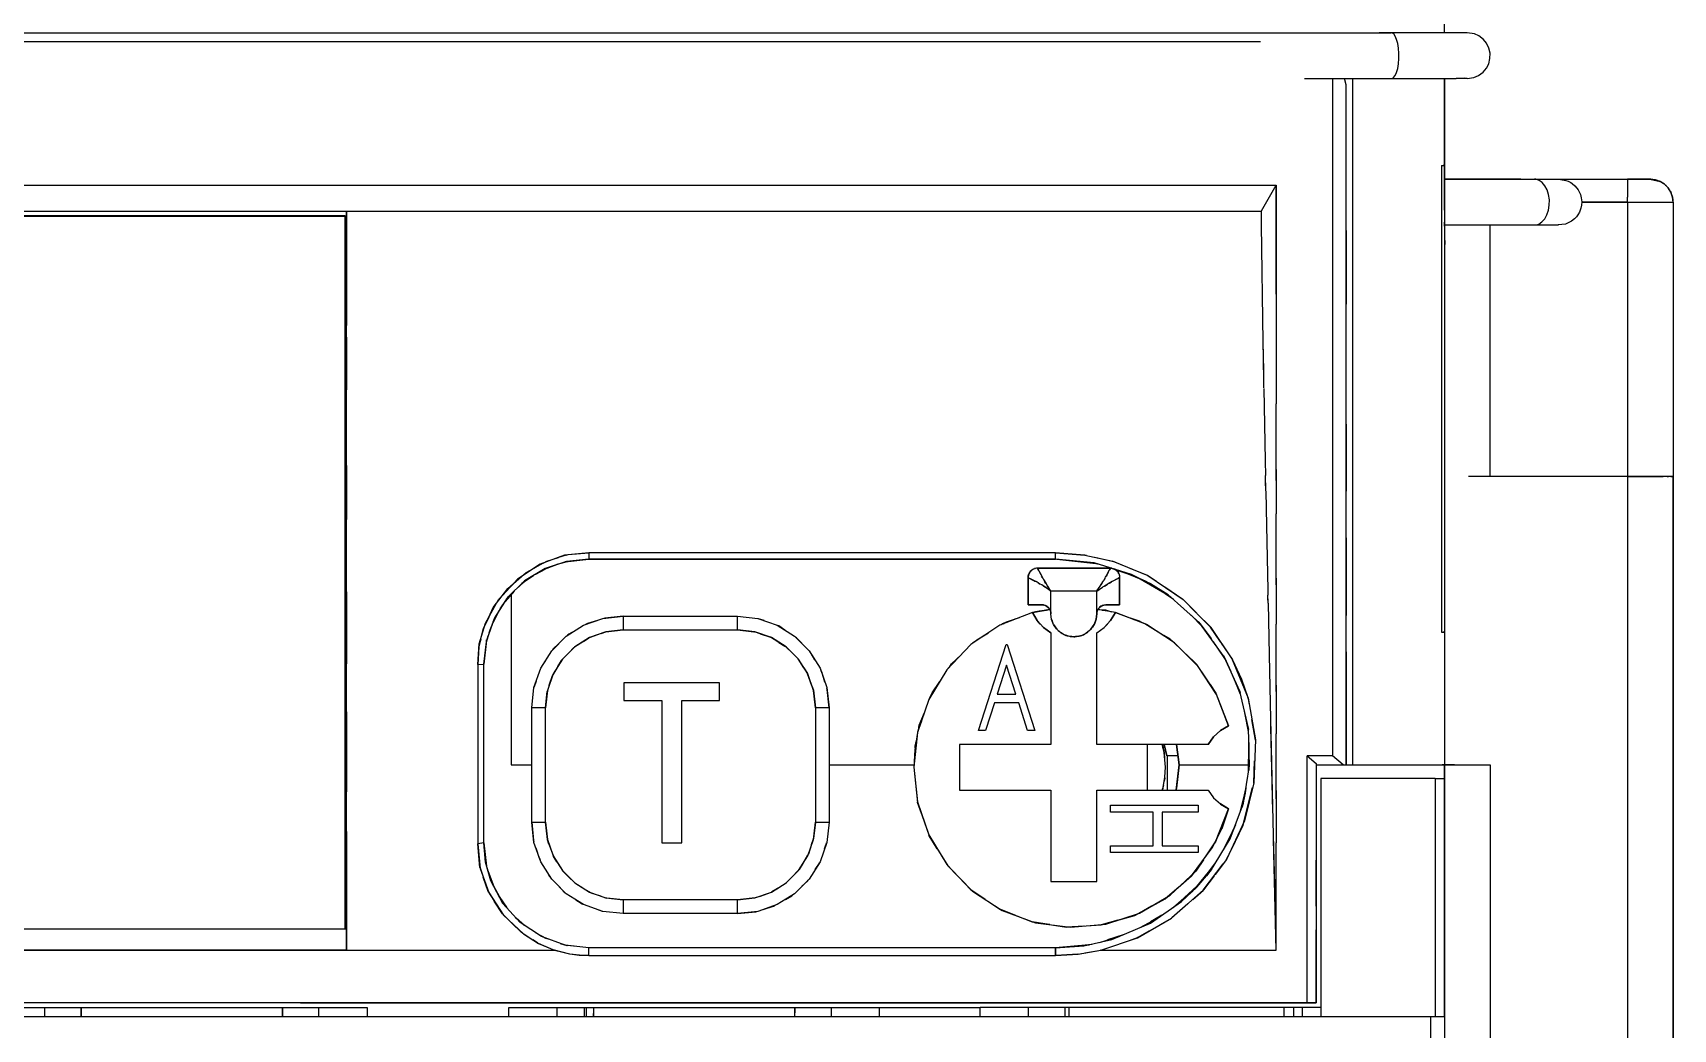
# Model space of a CAD drawing. Header units: millimetres. Extents: x 0 to 56.5, y 0 to 81.
# Drawn here: x 20.64 to 56.5, y 31.93 to 53.7 of the extents above; entities that cross this region are included whole.
import ezdxf

# ---------------------------------------------------------------- set-up
doc = ezdxf.new("R2010")
doc.units = ezdxf.units.MM

# ---------------------------------------------------------------- blocks, each defined once
blk = doc.blocks.new('CHINT_0cca9e6cfbf25816a24cd09b1f555f82_FACE_0')
at = {"color": 7, "linetype": 'CONTINUOUS', "true_color": 0x40d9ff}
for p, q in [((51.496, 53.7), (51.496, 58.1)), ((8.946, 53.508), (47.476, 53.508)), ((51.996, 52.7), (51.932, 52.707)), ((49.346, 52.562), (49.31, 52.7)), ((51.433, 50.8), (51.433, 50.8)), ((51.433, 50.8), (51.433, 40.6)), ((51.433, 50.8), (51.433, 50.8)), ((51.496, 50.8), (51.496, 40.6)), ((47.496, 49.807), (47.821, 50.367)), ((47.821, 47.989), (47.821, 50.367)), ((51.496, 50.5), (54.796, 50.5)), ((53.47, 50.5), (53.467, 50.5)), ((53.99, 50.5), (55.496, 50.5)), ((54.796, 50.5), (54.796, 50.5)), ((56.107, 50.487), (56.104, 50.488)), ((56.108, 50.487), (56.107, 50.487)), ((56.107, 50.487), (56.213, 50.45)), ((56.191, 50.457), (56.204, 50.452)), ((56.213, 50.45), (56.198, 50.456)), ((55.496, 50), (54.496, 50)), ((54.746, 50), (54.746, 50)), ((54.796, 50), (54.796, 50)), ((56.496, 50), (56.496, 44)), ((27.846, 49.8), (27.846, 49.8)), ((27.896, 49.8), (27.896, 49.8)), ((47.496, 49.807), (47.496, 49.807)), ((51.496, 49.605), (51.496, 49.559)), ((51.496, 49.476), (51.496, 49.559)), ((51.496, 49.559), (51.496, 49.559)), ((51.496, 49.5), (51.496, 49.195)), ((51.496, 49.5), (51.496, 49.196)), ((52.496, 44), (52.496, 49.5)), ((53.979, 49.506), (53.981, 49.506)), ((51.496, 49.004), (51.496, 37.7)), ((51.496, 47.688), (51.496, 47.688)), ((52.496, 47.688), (52.496, 47.688)), ((47.548, 46.166), (47.538, 46.789)), ((51.496, 46.9), (51.496, 46.9)), ((52.496, 46.9), (52.496, 46.9)), ((47.591, 43.762), (47.587, 43.979)), ((51.496, 44), (51.496, 44)), ((56.496, 44), (56.496, 44)), ((56.496, 44), (56.496, 39.668)), ((56.496, 44), (56.496, 23.8)), ((56.496, 23.8), (56.496, 44)), ((32.796, 42.334), (32.794, 42.334)), ((42.996, 42.334), (42.996, 42.334)), ((31.797, 42.112), (31.615, 42.011)), ((31.633, 41.867), (31.837, 41.978)), ((32.121, 42.085), (31.784, 41.958)), ((32.119, 42.085), (31.784, 41.958)), ((31.847, 41.983), (31.898, 42.011)), ((32.298, 42.284), (32.134, 42.234)), ((32.187, 42.107), (32.298, 42.14)), ((32.299, 42.14), (32.334, 42.15)), ((42.596, 42), (42.605, 41.988)), ((42.596, 42), (42.596, 42)), ((42.596, 42), (44.196, 42)), ((44.196, 42), (42.596, 42)), ((43.021, 42.197), (43.875, 42.104)), ((43.673, 42.278), (43.633, 42.287)), ((43.901, 42.096), (43.747, 42.125)), ((43.979, 42.072), (43.754, 42.124)), ((44.167, 42.014), (44.741, 41.821)), ((44.196, 42), (44.196, 42)), ((44.196, 42), (44.221, 41.997)), ((44.215, 41.999), (44.196, 42)), ((44.451, 42.068), (44.243, 42.152)), ((44.829, 41.777), (44.293, 41.975)), ((31.151, 41.668), (30.914, 41.412)), ((31.203, 41.538), (31.369, 41.689)), ((31.582, 41.836), (31.331, 41.662)), ((31.584, 41.837), (31.333, 41.665)), ((31.383, 41.701), (31.431, 41.745)), ((42.396, 41.8), (42.396, 41.8)), ((42.621, 41.677), (42.655, 41.657)), ((44.073, 41.775), (44.053, 41.741)), ((44.396, 41.8), (44.384, 41.791)), ((44.396, 41.8), (44.396, 41.8)), ((44.989, 41.699), (44.463, 41.922)), ((44.843, 41.77), (45.473, 41.401)), ((45.515, 41.363), (44.943, 41.721)), ((45.199, 41.712), (45.007, 41.84)), ((45.571, 41.314), (45.046, 41.671)), ((30.859, 41.112), (30.984, 41.296)), ((31.159, 41.495), (30.96, 41.269)), ((31.161, 41.497), (30.963, 41.275)), ((30.991, 41.308), (31.041, 41.38)), ((43.896, 41.5), (43.897, 41.502)), ((46.08, 41.019), (45.783, 41.319)), ((47.64, 41.269), (47.637, 41.393)), ((30.606, 40.926), (30.516, 40.735)), ((30.829, 41.066), (30.691, 40.8)), ((30.833, 41.072), (30.694, 40.807)), ((30.706, 40.831), (30.745, 40.934)), ((33.546, 40.95), (36.046, 40.95)), ((42.489, 41.03), (42.87, 41.098)), ((42.768, 41.187), (42.742, 41.194)), ((42.776, 41.183), (42.745, 41.193)), ((42.799, 41.171), (42.783, 41.179)), ((42.812, 41.162), (42.789, 41.176)), ((42.829, 41.15), (42.813, 41.161)), ((42.849, 41.129), (42.824, 41.154)), ((42.847, 41.131), (42.839, 41.14)), ((42.874, 41.091), (42.863, 41.107)), ((42.875, 41.09), (42.867, 41.102)), ((42.891, 41.046), (42.885, 41.062)), ((42.891, 41.047), (42.886, 41.061)), ((42.896, 41.2), (42.896, 41.2)), ((43.839, 40.768), (43.882, 40.88)), ((43.882, 40.88), (43.878, 40.871)), ((43.882, 40.88), (43.896, 41)), ((43.882, 40.882), (43.882, 40.88)), ((43.896, 41.2), (43.896, 41.2)), ((43.901, 41.044), (43.896, 41)), ((43.898, 41.023), (43.897, 41.022)), ((43.903, 41.049), (43.901, 41.041)), ((43.915, 41.084), (43.903, 41.05)), ((43.92, 41.092), (43.912, 41.077)), ((43.937, 41.12), (43.921, 41.095)), ((43.947, 41.132), (43.929, 41.108)), ((43.97, 41.154), (43.943, 41.128)), ((43.954, 41.14), (43.948, 41.134)), ((44.003, 41.176), (43.967, 41.153)), ((44.004, 41.177), (43.98, 41.162)), ((44.05, 41.195), (44.014, 41.182)), ((44.295, 41.015), (44.295, 41.015)), ((44.297, 41.019), (44.297, 41.019)), ((46.208, 40.717), (45.958, 40.97)), ((46.165, 40.777), (45.966, 40.963)), ((30.592, 40.522), (30.551, 40.375)), ((30.618, 40.595), (30.703, 40.823)), ((33.067, 40.572), (32.802, 40.478)), ((36.537, 40.568), (36.414, 40.609)), ((42.662, 40.779), (42.593, 40.855)), ((42.896, 40.584), (42.731, 40.704)), ((42.954, 40.768), (42.952, 40.771)), ((42.954, 40.768), (43.022, 40.668)), ((43.007, 40.69), (42.954, 40.768)), ((43.022, 40.668), (43.021, 40.67)), ((43.022, 40.668), (43.112, 40.589)), ((43.04, 40.653), (43.022, 40.668)), ((43.112, 40.589), (43.108, 40.592)), ((43.112, 40.589), (43.219, 40.532)), ((43.131, 40.579), (43.112, 40.589)), ((43.219, 40.532), (43.206, 40.539)), ((43.219, 40.532), (43.336, 40.504)), ((43.243, 40.527), (43.219, 40.532)), ((43.456, 40.504), (43.574, 40.532)), ((43.574, 40.532), (43.573, 40.532)), ((43.574, 40.532), (43.68, 40.589)), ((43.578, 40.535), (43.574, 40.532)), ((43.68, 40.589), (43.672, 40.584)), ((43.68, 40.589), (43.77, 40.668)), ((43.699, 40.605), (43.68, 40.589)), ((43.77, 40.668), (43.756, 40.656)), ((43.77, 40.668), (43.839, 40.768)), ((43.784, 40.689), (43.77, 40.668)), ((43.839, 40.768), (43.823, 40.745)), ((43.844, 40.782), (43.839, 40.768)), ((44.131, 40.779), (44.062, 40.704)), ((46.127, 40.821), (46.142, 40.8)), ((46.147, 40.793), (46.395, 40.461)), ((46.6, 40.39), (46.384, 40.71)), ((51.433, 40.6), (51.433, 40.6)), ((51.433, 40.6), (51.433, 40.6)), ((51.433, 40.6), (51.468, 40.6)), ((30.432, 40.448), (30.399, 40.319)), ((30.59, 40.516), (30.551, 40.373)), ((30.555, 40.39), (30.56, 40.432)), ((32.676, 40.399), (32.478, 40.271)), ((36.95, 40.377), (36.764, 40.489)), ((37.253, 40.132), (37.092, 40.288)), ((43.336, 40.504), (43.314, 40.509)), ((43.336, 40.504), (43.456, 40.504)), ((43.354, 40.504), (43.336, 40.504)), ((43.456, 40.504), (43.43, 40.504)), ((43.466, 40.506), (43.456, 40.504)), ((46.697, 40.032), (46.448, 40.388)), ((46.711, 40.001), (46.532, 40.271)), ((32.119, 39.853), (32.008, 39.668)), ((32.364, 40.157), (32.208, 39.996)), ((37.495, 39.82), (37.367, 40.018)), ((46.671, 40.081), (46.684, 40.052)), ((46.686, 40.047), (46.826, 39.745)), ((31.928, 39.441), (31.888, 39.318)), ((37.668, 39.429), (37.574, 39.694)), ((47.032, 39.27), (46.865, 39.659)), ((47.039, 39.239), (46.884, 39.617)), ((55.496, 39.668), (55.496, 39.668)), ((56.496, 39.668), (56.496, 39.668)), ((56.496, 39.668), (56.496, 22.919)), ((56.496, 39.668), (56.496, 39.659)), ((47.016, 39.324), (47.031, 39.274)), ((47.031, 39.272), (47.033, 39.265)), ((47.206, 39.153), (47.201, 39.167)), ((31.546, 36.45), (31.546, 38.95)), ((38.046, 38.95), (38.046, 36.45)), ((47.211, 38.462), (47.124, 38.875)), ((47.213, 38.429), (47.132, 38.84)), ((30.365, 38.583), (30.365, 38.583)), ((46.601, 38.453), (46.601, 38.453)), ((47.195, 38.568), (47.211, 38.475)), ((47.364, 38.243), (47.287, 38.691)), ((47.333, 38.422), (47.334, 38.422)), ((55.496, 38.5), (55.496, 38.5)), ((55.496, 38.5), (55.496, 38.5)), ((44.996, 38.15), (44.996, 37.15)), ((45.327, 38.15), (45.345, 38.084)), ((45.332, 38.122), (45.347, 38.067)), ((45.333, 38.118), (45.347, 38.067)), ((45.342, 38.112), (45.336, 38.129)), ((45.344, 38.076), (45.342, 38.093)), ((45.37, 38.15), (45.431, 37.9)), ((45.696, 37.7), (45.642, 38.15)), ((46.45, 38.315), (46.45, 38.315)), ((47.217, 37.553), (47.223, 38.102)), ((47.221, 38.188), (47.223, 37.586)), ((49.046, 38.2), (49.046, 38.2)), ((38.046, 37.7), (39.899, 37.7)), ((39.896, 37.65), (39.982, 36.881)), ((45.446, 37.15), (45.446, 37.9)), ((47.221, 37.579), (47.235, 37.751)), ((47.327, 37.305), (47.346, 37.787)), ((47.719, 37.7), (47.719, 37.7)), ((48.496, 37.898), (48.496, 37.898)), ((48.696, 37.728), (48.696, 37.728)), ((48.696, 37.7), (51.496, 37.7)), ((51.496, 32.2), (51.496, 37.7)), ((51.496, 37.7), (51.521, 37.7)), ((51.547, 37.7), (51.598, 37.7)), ((51.625, 37.7), (51.72, 37.7)), ((51.79, 37.7), (51.884, 37.7)), ((51.964, 37.7), (52.081, 37.7)), ((52.216, 37.7), (52.281, 37.7)), ((51.296, 37.4), (51.296, 32.2)), ((30.365, 37.277), (30.365, 37.277)), ((45.341, 37.185), (45.328, 37.15)), ((45.333, 37.163), (45.336, 37.175)), ((45.338, 37.183), (45.342, 37.194)), ((45.625, 37.15), (45.64, 37.192)), ((46.45, 36.984), (46.45, 36.984)), ((47.022, 36.642), (47.149, 37.136)), ((47.043, 36.698), (47.16, 37.204)), ((47.137, 37.085), (47.074, 36.779)), ((47.105, 36.431), (47.303, 37.207)), ((47.158, 37.189), (47.138, 37.092)), ((39.982, 36.881), (39.981, 36.888)), ((39.982, 36.881), (40.234, 36.15)), ((40.066, 36.638), (39.982, 36.881)), ((46.495, 36.022), (46.776, 36.742)), ((46.601, 36.846), (46.601, 36.846)), ((46.66, 35.834), (46.893, 36.293)), ((46.695, 35.89), (46.917, 36.356)), ((46.857, 36.22), (46.768, 36.009)), ((46.93, 36.394), (46.864, 36.235)), ((55.496, 36.235), (55.496, 36.235)), ((30.496, 36), (30.558, 35.487)), ((31.924, 35.971), (32.019, 35.706)), ((37.664, 35.959), (37.705, 36.082)), ((40.234, 36.15), (40.23, 36.162)), ((40.234, 36.15), (40.641, 35.492)), ((40.388, 35.9), (40.234, 36.15)), ((46.061, 35.381), (46.495, 36.022)), ((46.495, 36.022), (46.466, 35.98)), ((46.523, 36.094), (46.495, 36.022)), ((48.496, 36.081), (48.496, 36.081)), ((30.598, 35.359), (30.556, 35.504)), ((32.098, 35.58), (32.226, 35.382)), ((37.474, 35.547), (37.585, 35.732)), ((40.641, 35.492), (40.631, 35.508)), ((46.057, 35.005), (46.463, 35.513)), ((46.229, 35.629), (46.061, 35.381)), ((46.141, 35.097), (46.492, 35.559)), ((46.727, 35.628), (46.77, 35.716)), ((30.417, 35.448), (30.476, 35.277)), ((30.585, 35.393), (30.717, 35.041)), ((30.586, 35.39), (30.721, 35.034)), ((32.339, 35.268), (32.5, 35.112)), ((37.228, 35.243), (37.384, 35.404)), ((40.641, 35.492), (41.182, 34.939)), ((40.858, 35.27), (40.641, 35.492)), ((45.498, 34.851), (46.061, 35.381)), ((46.061, 35.381), (46.011, 35.334)), ((46.412, 35.43), (46.295, 35.279)), ((30.603, 34.921), (30.721, 34.735)), ((30.835, 34.823), (30.994, 34.589)), ((30.838, 34.817), (31.003, 34.579)), ((32.643, 35.023), (32.828, 34.911)), ((33.055, 34.832), (33.179, 34.791)), ((36.525, 34.828), (36.79, 34.922)), ((36.916, 35.001), (37.115, 35.129)), ((41.182, 34.939), (41.164, 34.957)), ((41.182, 34.939), (41.832, 34.519)), ((41.448, 34.768), (41.182, 34.939)), ((44.831, 34.458), (45.498, 34.851)), ((45.498, 34.851), (45.443, 34.819)), ((45.718, 35.058), (45.498, 34.851)), ((45.568, 34.588), (46.102, 35.052)), ((45.581, 34.597), (45.996, 34.947)), ((46.172, 35.134), (45.73, 34.722)), ((45.995, 34.76), (46.229, 34.966)), ((30.92, 34.432), (31.099, 34.257)), ((36.046, 34.45), (33.546, 34.45)), ((41.832, 34.519), (41.805, 34.536)), ((41.832, 34.519), (42.558, 34.252)), ((42.13, 34.409), (41.832, 34.519)), ((44.095, 34.22), (44.831, 34.458)), ((44.831, 34.458), (44.777, 34.44)), ((45.096, 34.614), (44.831, 34.458)), ((45.7, 34.694), (45.636, 34.635)), ((27.496, 34.114), (10.496, 34.114)), ((31.195, 34.369), (31.372, 34.208)), ((31.203, 34.361), (31.386, 34.199)), ((42.558, 34.252), (42.522, 34.265)), ((42.558, 34.252), (43.325, 34.151)), ((42.872, 34.21), (42.558, 34.252)), ((43.325, 34.151), (43.281, 34.157)), ((43.325, 34.151), (44.095, 34.22)), ((43.638, 34.179), (43.325, 34.151)), ((44.095, 34.22), (44.045, 34.216)), ((44.391, 34.316), (44.095, 34.22)), ((44.844, 34.145), (45.241, 34.36)), ((44.846, 34.146), (45.251, 34.367)), ((45.021, 34.238), (44.912, 34.174)), ((45.321, 34.416), (45.071, 34.268)), ((45.272, 34.205), (45.532, 34.354)), ((48.496, 34.28), (48.496, 34.28)), ((31.349, 34.02), (31.551, 33.889)), ((31.639, 34.03), (31.846, 33.917)), ((31.649, 34.023), (31.87, 33.908)), ((31.685, 33.804), (32.022, 33.658)), ((31.912, 33.892), (31.76, 33.949)), ((32.166, 33.799), (32.317, 33.755)), ((32.18, 33.794), (32.325, 33.754)), ((42.996, 33.7), (43.729, 33.771)), ((43.954, 33.822), (44.39, 33.952)), ((43.958, 33.823), (44.399, 33.955)), ((43.984, 33.65), (44.292, 33.756)), ((44.472, 33.987), (44.135, 33.876)), ((44.609, 33.866), (44.784, 33.926)), ((27.496, 33.65), (27.496, 33.65)), ((27.496, 33.65), (27.496, 33.65)), ((27.896, 33.65), (27.896, 33.65)), ((32.041, 33.65), (32.041, 33.65)), ((32.041, 33.65), (32.041, 33.65)), ((32.796, 33.538), (32.796, 33.7)), ((42.996, 33.7), (42.996, 33.7)), ((43.488, 33.566), (43.555, 33.578)), ((43.983, 33.65), (43.979, 33.65)), ((48.496, 32.5), (8.946, 32.5)), ((22.496, 32.5), (15.496, 32.5)), ((20.896, 32.4), (20.896, 32.2)), ((22.496, 32.5), (22.496, 32.5)), ((26.896, 32.2), (26.896, 32.4)), ((32.096, 32.4), (32.096, 32.2)), ((32.696, 32.4), (32.696, 32.2)), ((32.746, 32.2), (32.746, 32.4)), ((38.096, 32.2), (38.096, 32.4)), ((41.346, 32.2), (41.346, 32.4)), ((48.796, 32.4), (41.346, 32.4)), ((42.396, 32.4), (42.396, 32.2)), ((43.296, 32.2), (43.296, 32.4)), ((47.996, 32.2), (47.996, 32.4)), ((48.196, 32.4), (48.196, 32.2)), ((48.396, 32.2), (48.396, 32.4)), ((7.796, 32.2), (51.196, 32.2)), ((51.196, 23.534), (51.196, 32.2)), ((51.196, 32.2), (51.496, 32.2)), ((51.496, 32.2), (51.496, 23.574))]:
    blk.add_line(p, q, dxfattribs=at)
for points in [[(8.665, 53.7), (50.067, 53.7), (50.066, 53.7)], [(47.675, 53.7), (47.697, 53.7), (48.138, 53.7), (48.65, 53.7), (49.206, 53.7), (49.778, 53.7), (50.335, 53.7)], [(51.076, 53.7), (50.814, 53.7), (50.471, 53.7), (50.066, 53.7)], [(51.996, 52.7), (52.139, 52.721), (52.244, 52.766), (52.341, 52.838), (52.415, 52.927), (52.464, 53.024), (52.492, 53.136), (52.493, 53.258), (52.469, 53.363), (52.415, 53.474), (52.347, 53.556), (52.247, 53.633), (52.152, 53.675), (51.996, 53.7), (51.938, 53.7), (51.753, 53.7), (51.45, 53.7), (51.045, 53.7), (50.706, 53.7), (50.335, 53.7)], [(50.335, 52.7), (50.359, 52.705), (50.383, 52.721), (50.418, 52.766), (50.449, 52.834), (50.474, 52.922), (50.492, 53.024), (50.501, 53.136), (50.502, 53.251), (50.493, 53.363), (50.477, 53.467), (50.452, 53.556), (50.422, 53.627), (50.387, 53.675), (50.349, 53.698), (50.335, 53.7)], [(51.296, 53.7), (51.296, 53.7), (51.255, 53.7), (51.135, 53.7), (50.94, 53.7), (50.68, 53.7), (50.366, 53.7), (50.366, 53.7)], [(51.753, 52.7), (51.939, 52.708), (51.996, 52.7)], [(48.438, 52.7), (48.65, 52.7), (49.206, 52.7), (49.778, 52.7), (50.335, 52.7)], [(48.696, 37.7), (49.28, 37.7), (49.346, 37.7), (49.496, 37.7), (49.496, 52.7)], [(49.046, 52.7), (49.046, 50.958), (49.046, 48.371), (49.046, 45.759), (49.046, 43.135), (49.046, 40.51), (49.046, 37.898), (49.046, 37.898)], [(49.346, 50.174), (49.346, 50.227), (49.346, 52.562), (49.346, 52.562)], [(49.346, 37.7), (49.346, 40.181), (49.346, 42.675), (49.346, 45.171), (49.346, 47.658), (49.346, 50.125), (49.346, 52.562)], [(50.335, 52.7), (50.706, 52.7), (51.045, 52.7), (51.45, 52.7), (51.753, 52.7)], [(51.468, 50.8), (51.496, 50.8), (51.496, 52.7)], [(51.496, 52.7), (51.496, 50.8), (51.489, 50.8)], [(51.496, 52.287), (51.496, 52.7), (51.496, 37.7)], [(51.496, 51.098), (51.496, 51.617), (51.496, 52.321), (51.496, 52.545), (51.496, 52.7)], [(51.496, 52.477), (51.496, 52.034), (51.496, 51.975)], [(51.996, 52.7), (51.923, 52.7), (51.753, 52.7)], [(51.496, 51.569), (51.496, 50.967), (51.496, 50.5)], [(51.496, 51.402), (51.496, 51.153), (51.496, 50.892)], [(51.496, 50.5), (51.496, 50.967), (51.496, 50.967)], [(51.433, 50.8), (51.468, 50.8), (51.489, 50.8)], [(51.489, 50.8), (51.496, 50.8), (51.468, 50.8)], [(51.482, 50.8), (51.48, 50.8), (51.475, 50.8)], [(51.496, 49.825), (51.496, 50.088), (51.496, 50.208), (51.496, 50.785), (51.496, 50.905)], [(10.496, 49.8), (10.496, 49.807), (10.171, 50.367), (47.821, 50.367)], [(47.821, 50.367), (47.821, 50.367), (47.821, 47.989), (47.821, 46.028)], [(53.168, 50.5), (52.83, 50.5), (52.474, 50.5), (52.119, 50.5), (51.785, 50.5), (51.496, 50.5)], [(51.496, 50.492), (51.496, 50.389), (51.496, 50.324)], [(52.835, 50.5), (53.168, 50.5), (53.467, 50.5)], [(53.467, 50.5), (53.624, 50.5), (53.756, 50.5), (53.913, 50.5), (53.99, 50.5), (54.152, 50.475), (54.203, 50.455), (54.256, 50.427), (54.288, 50.406), (54.347, 50.356), (54.39, 50.308), (54.419, 50.267), (54.451, 50.208), (54.469, 50.163), (54.487, 50.097), (54.494, 50.051), (54.496, 50.005), (54.492, 49.936), (54.478, 49.866), (54.464, 49.824), (54.445, 49.779), (54.412, 49.722), (54.381, 49.681), (54.337, 49.634), (54.276, 49.586), (54.244, 49.566), (54.168, 49.531), (54.139, 49.521), (53.981, 49.506)], [(53.467, 49.5), (53.514, 49.505), (53.559, 49.521), (53.628, 49.566), (53.688, 49.634), (53.736, 49.722), (53.77, 49.824), (53.788, 49.936), (53.789, 50.051), (53.773, 50.163), (53.741, 50.267), (53.694, 50.356), (53.635, 50.427), (53.568, 50.475), (53.495, 50.498), (53.467, 50.5)], [(54.746, 50.5), (54.746, 50.5), (54.796, 50.5)], [(54.796, 50.5), (55.996, 50.5), (55.984, 50.5), (56.213, 50.45)], [(55.496, 50.5), (55.496, 50.487), (55.496, 50.45), (55.496, 50.391), (55.496, 50.312), (55.496, 50.217), (55.496, 50.111)], [(55.984, 50.5), (55.947, 50.5), (55.887, 50.5), (55.808, 50.5), (55.713, 50.5), (55.607, 50.5), (55.496, 50.5)], [(55.496, 50.5), (55.547, 50.5), (55.597, 50.5), (55.603, 50.5)], [(55.623, 50.5), (55.68, 50.5), (55.699, 50.5)], [(55.731, 50.5), (55.758, 50.5), (55.788, 50.5)], [(55.817, 50.5), (55.83, 50.5), (55.877, 50.5), (55.881, 50.5)], [(55.925, 50.5), (55.942, 50.5), (55.944, 50.5)], [(55.969, 50.5), (55.983, 50.5), (55.983, 50.5)], [(56.107, 50.487), (55.996, 50.5), (55.984, 50.5)], [(55.996, 50.5), (56.047, 50.498), (56.096, 50.49), (56.105, 50.488)], [(56.207, 50.452), (56.111, 50.487), (55.996, 50.5)], [(56.01, 50.498), (55.996, 50.5), (56.107, 50.487)], [(56.007, 50.499), (56.094, 50.49), (56.101, 50.488)], [(56.108, 50.487), (56.107, 50.487), (56.104, 50.488)], [(56.199, 50.456), (56.213, 50.451), (56.107, 50.487)], [(56.129, 50.481), (56.178, 50.466), (56.204, 50.453)], [(56.14, 50.476), (56.188, 50.462), (56.202, 50.454)], [(56.496, 50), (56.484, 50.111), (56.447, 50.217), (56.387, 50.312), (56.308, 50.391), (56.213, 50.45)], [(56.242, 50.432), (56.22, 50.447), (56.217, 50.448)], [(56.257, 50.423), (56.224, 50.445), (56.219, 50.447)], [(56.233, 50.438), (56.258, 50.426), (56.287, 50.404)], [(56.275, 50.413), (56.29, 50.405), (56.298, 50.397)], [(56.378, 50.321), (56.368, 50.334), (56.32, 50.381), (56.314, 50.385)], [(56.346, 50.353), (56.321, 50.38), (56.314, 50.384)], [(56.326, 50.375), (56.33, 50.372), (56.349, 50.353)], [(56.372, 50.33), (56.377, 50.323), (56.381, 50.318)], [(56.372, 50.329), (56.376, 50.325), (56.381, 50.318)], [(56.409, 50.279), (56.401, 50.294), (56.393, 50.302)], [(56.435, 50.235), (56.422, 50.262), (56.4, 50.291)], [(56.432, 50.241), (56.441, 50.228), (56.443, 50.222)], [(56.434, 50.237), (56.443, 50.223), (56.444, 50.221)], [(56.474, 50.139), (56.458, 50.192), (56.451, 50.203)], [(56.479, 50.124), (56.462, 50.182), (56.452, 50.202)], [(51.496, 49.93), (51.496, 49.779), (51.496, 49.746)], [(54.496, 50), (55.496, 50), (55.496, 50.111), (55.496, 50.111)], [(55.496, 50), (55.719, 50), (55.93, 50), (56.12, 50), (56.278, 50), (56.397, 50), (56.471, 50), (56.496, 50)], [(55.496, 50), (55.496, 44), (55.496, 44), (55.496, 23.8)], [(56.477, 50.132), (56.483, 50.115), (56.483, 50.112)], [(56.496, 50), (56.494, 50.051), (56.486, 50.1), (56.484, 50.108)], [(56.496, 50.004), (56.486, 50.098), (56.484, 50.105)], [(56.496, 50), (56.496, 44), (56.496, 44)], [(10.496, 49.8), (27.496, 49.8), (47.496, 49.8)], [(27.471, 49.687), (27.471, 49.703), (10.521, 49.703), (10.521, 49.687)], [(27.471, 49.687), (27.471, 49.687), (10.521, 49.687), (10.521, 49.687)], [(27.471, 49.687), (27.471, 47.934), (27.471, 47.314)], [(27.471, 36.176), (27.471, 36.061), (27.471, 34.114), (27.471, 36.28), (27.471, 38.947), (27.471, 41.634), (27.471, 44.329), (27.471, 47.018), (27.471, 49.687)], [(27.496, 33.65), (27.496, 36.321), (27.496, 39.016), (27.496, 41.724), (27.496, 44.433), (27.496, 47.129), (27.496, 49.8), (27.496, 49.8)], [(27.496, 49.8), (27.496, 48.347), (27.496, 47.301)], [(47.537, 46.818), (47.535, 46.936), (47.496, 49.504), (47.496, 49.605), (47.496, 49.706), (47.496, 49.807)], [(47.497, 49.456), (47.496, 49.503), (47.496, 49.504), (47.496, 49.503), (47.496, 49.505)], [(51.496, 49.5), (51.785, 49.5), (52.119, 49.5), (52.474, 49.5), (52.83, 49.5), (53.168, 49.5), (53.467, 49.5)], [(53.467, 49.5), (53.624, 49.5), (53.756, 49.5), (53.913, 49.5), (53.989, 49.507), (53.981, 49.506)], [(49.346, 49.377), (49.346, 47.865), (49.346, 47.767)], [(51.496, 49.406), (51.496, 49.353), (51.496, 49.348)], [(51.496, 49.289), (51.496, 49.274), (51.496, 49.26)], [(51.496, 49.196), (51.502, 49.132), (51.497, 49.005), (51.496, 49.004)], [(51.496, 49.004), (51.496, 37.7), (51.496, 37.7)], [(27.496, 47.048), (27.496, 46.887), (27.496, 45.9)], [(27.471, 46.735), (27.471, 46.171), (27.471, 45.276)], [(47.552, 45.944), (47.539, 46.713), (47.537, 46.816)], [(47.821, 46.635), (47.821, 45.592), (47.821, 45.592)], [(47.552, 45.93), (47.58, 44.346), (47.586, 44.027)], [(47.821, 43.916), (47.821, 45.592), (47.821, 45.592)], [(49.346, 45.149), (49.346, 45.129), (49.346, 43.681)], [(27.496, 44.247), (27.496, 44.072), (27.496, 43.064)], [(47.821, 44.156), (47.821, 43.185), (47.821, 43.185)], [(27.471, 43.874), (27.471, 43.431), (27.471, 42.403)], [(47.592, 43.69), (47.588, 43.899), (47.586, 44.024)], [(56.496, 44), (55.496, 44), (52.02, 44)], [(55.496, 44), (55.719, 44), (55.719, 44), (55.93, 44), (56.12, 44)], [(55.496, 44), (55.701, 44), (55.712, 44)], [(55.776, 44), (55.898, 44), (55.912, 44)], [(56.028, 44), (56.099, 44), (56.109, 44)], [(56.12, 44), (56.12, 44), (56.278, 44), (56.278, 44)], [(56.202, 44), (56.267, 44), (56.272, 44)], [(56.471, 44), (56.397, 44), (56.278, 44)], [(56.365, 44), (56.393, 44), (56.394, 44)], [(56.446, 44), (56.471, 44), (56.471, 44)], [(56.496, 44), (56.471, 44), (56.496, 44)], [(47.592, 43.686), (47.606, 42.934), (47.634, 41.521), (47.637, 41.411)], [(47.821, 41.635), (47.821, 43.185), (47.821, 43.185)], [(32.796, 42.334), (32.796, 42.2), (32.308, 42.148), (31.84, 41.992), (31.391, 41.721), (31.016, 41.356), (30.732, 40.915), (30.556, 40.422), (30.496, 39.9)], [(32.796, 42.334), (32.796, 42.334), (32.262, 42.281), (31.731, 42.089), (31.235, 41.759), (31.158, 41.675)], [(32.299, 42.284), (32.343, 42.297), (32.794, 42.334)], [(43.63, 42.288), (43.629, 42.288), (42.996, 42.334), (32.796, 42.334)], [(32.796, 42.334), (32.796, 42.2), (42.996, 42.2)], [(42.996, 33.7), (43.615, 33.745), (44.229, 33.883), (45.071, 34.242), (45.752, 34.715), (46.085, 35.032), (46.383, 35.382), (46.816, 36.086), (47.105, 36.863), (47.238, 37.678), (47.21, 38.504), (47.023, 39.309), (46.682, 40.065), (46.143, 40.806), (45.458, 41.414), (45.069, 41.66), (44.656, 41.862), (43.838, 42.116), (42.996, 42.2), (42.996, 42.334), (43.634, 42.287), (44.246, 42.153), (45.01, 41.84), (45.787, 41.316), (46.389, 40.705), (46.862, 39.997), (47.059, 39.578), (47.199, 39.173)], [(49.346, 42.661), (49.346, 42.648), (49.346, 40.965)], [(31.322, 41.817), (31.426, 41.906), (31.614, 42.011)], [(31.799, 42.113), (31.874, 42.155), (32.131, 42.233)], [(42.996, 42.2), (32.796, 42.2), (32.277, 42.137)], [(32.277, 42.138), (32.796, 42.2), (32.795, 42.2)], [(42.596, 42), (42.596, 42), (42.576, 41.999), (42.554, 41.996), (42.514, 41.982), (42.476, 41.96), (42.444, 41.93), (42.419, 41.893), (42.402, 41.849), (42.396, 41.8), (42.405, 41.792), (42.408, 41.79)], [(42.446, 41.931), (42.447, 41.933), (42.467, 41.952), (42.471, 41.955)], [(42.474, 41.958), (42.472, 41.956), (42.458, 41.943)], [(42.512, 41.981), (42.509, 41.98), (42.494, 41.971)], [(42.496, 41.972), (42.507, 41.979), (42.51, 41.98)], [(42.536, 41.99), (42.55, 41.995), (42.553, 41.995)], [(42.553, 41.995), (42.552, 41.995), (42.539, 41.99)], [(42.596, 42), (42.599, 41.997), (42.604, 41.989), (42.605, 41.988)], [(42.611, 41.978), (42.605, 41.987), (42.605, 41.988)], [(42.61, 41.978), (42.622, 41.957), (42.626, 41.95)], [(42.636, 41.932), (42.626, 41.95), (42.613, 41.973)], [(43.856, 42.238), (44.234, 42.156), (44.239, 42.154)], [(44.103, 41.828), (44.134, 41.887), (44.165, 41.949), (44.168, 41.955)], [(44.168, 41.953), (44.149, 41.916), (44.138, 41.894)], [(44.187, 41.988), (44.173, 41.964), (44.168, 41.955)], [(44.182, 41.979), (44.186, 41.987), (44.187, 41.988)], [(44.223, 41.997), (44.196, 42), (44.188, 41.991), (44.187, 41.988)], [(44.292, 41.975), (44.326, 41.952), (44.356, 41.92), (44.379, 41.882), (44.392, 41.842), (44.395, 41.821), (44.396, 41.8), (44.396, 41.8)], [(44.294, 41.974), (44.301, 41.97), (44.318, 41.958)], [(44.323, 41.954), (44.321, 41.956), (44.306, 41.966)], [(44.327, 41.951), (44.33, 41.949), (44.348, 41.93), (44.352, 41.925)], [(44.618, 42), (44.999, 41.846), (45.004, 41.843)], [(30.607, 40.927), (30.707, 41.14), (31.027, 41.559), (31.322, 41.816)], [(42.402, 41.847), (42.401, 41.844), (42.396, 41.8)], [(42.396, 41.8), (42.397, 41.82), (42.4, 41.84), (42.402, 41.846)], [(42.396, 41.8), (42.396, 41.2), (42.696, 41.2)], [(42.696, 41.2), (42.596, 41.2), (42.512, 41.2), (42.449, 41.2), (42.41, 41.2), (42.396, 41.2), (42.396, 41.8)], [(42.405, 41.855), (42.41, 41.873), (42.416, 41.886)], [(42.418, 41.89), (42.416, 41.887), (42.408, 41.863)], [(42.417, 41.785), (42.409, 41.79), (42.408, 41.79)], [(42.408, 41.79), (42.432, 41.777), (42.442, 41.772)], [(42.423, 41.898), (42.426, 41.904), (42.439, 41.922)], [(42.442, 41.927), (42.44, 41.925), (42.43, 41.909)], [(42.568, 41.706), (42.51, 41.738), (42.448, 41.769), (42.442, 41.772)], [(42.443, 41.772), (42.48, 41.753), (42.502, 41.741)], [(42.514, 41.735), (42.546, 41.718), (42.569, 41.706)], [(42.619, 41.678), (42.593, 41.693), (42.569, 41.706)], [(42.619, 41.678), (42.639, 41.667), (42.662, 41.653)], [(42.674, 41.861), (42.659, 41.889), (42.636, 41.932)], [(42.636, 41.932), (42.649, 41.906), (42.687, 41.837), (42.736, 41.751), (42.785, 41.67)], [(42.894, 41.501), (42.793, 41.572), (42.696, 41.634), (42.662, 41.653)], [(42.721, 41.777), (42.705, 41.805), (42.692, 41.829)], [(42.729, 41.613), (42.762, 41.593), (42.779, 41.581)], [(42.787, 41.666), (42.765, 41.703), (42.747, 41.733)], [(42.787, 41.666), (42.804, 41.639), (42.814, 41.624)], [(42.896, 41.5), (42.826, 41.605), (42.814, 41.624)], [(43.897, 41.501), (43.896, 41.5), (42.896, 41.5), (42.814, 41.623)], [(43.898, 41.502), (43.968, 41.604), (44.03, 41.701), (44.049, 41.734)], [(44.009, 41.667), (43.989, 41.635), (43.977, 41.618)], [(44.063, 41.609), (44.035, 41.592), (44.02, 41.582)], [(44.074, 41.778), (44.063, 41.757), (44.049, 41.734)], [(44.063, 41.609), (44.099, 41.632), (44.129, 41.649)], [(44.329, 41.761), (44.303, 41.747), (44.233, 41.709), (44.147, 41.66), (44.066, 41.611)], [(44.074, 41.778), (44.089, 41.803), (44.102, 41.827)], [(44.096, 41.2), (44.396, 41.2), (44.396, 41.8)], [(44.396, 41.8), (44.396, 41.2), (44.383, 41.2), (44.343, 41.2), (44.28, 41.2), (44.196, 41.2), (44.096, 41.2)], [(44.131, 41.882), (44.115, 41.85), (44.102, 41.827)], [(44.173, 41.675), (44.202, 41.692), (44.225, 41.704)], [(44.257, 41.722), (44.285, 41.737), (44.328, 41.761)], [(44.329, 41.761), (44.346, 41.77), (44.369, 41.783)], [(44.354, 41.922), (44.353, 41.925), (44.339, 41.938)], [(44.374, 41.786), (44.354, 41.774), (44.347, 41.77)], [(44.377, 41.884), (44.376, 41.887), (44.367, 41.902)], [(44.368, 41.9), (44.375, 41.89), (44.376, 41.886)], [(44.374, 41.786), (44.384, 41.791), (44.384, 41.791)], [(44.396, 41.8), (44.393, 41.797), (44.385, 41.792), (44.384, 41.791)], [(44.386, 41.86), (44.391, 41.846), (44.391, 41.843)], [(44.391, 41.843), (44.391, 41.844), (44.387, 41.858)], [(47.821, 41.783), (47.821, 40.778), (47.821, 40.778)], [(27.471, 41.319), (27.471, 40.963), (27.471, 39.751)], [(27.496, 41.48), (27.496, 41.248), (27.496, 39.908)], [(30.365, 39.892), (30.401, 40.345), (30.535, 40.799), (30.779, 41.234)], [(30.784, 41.243), (30.823, 41.314), (30.913, 41.411)], [(31.096, 41.424), (31.096, 37.7), (31.546, 37.7)], [(42.696, 41.2), (42.715, 41.199), (42.734, 41.197), (42.766, 41.187), (42.798, 41.172), (42.827, 41.151), (42.846, 41.132), (42.874, 41.092), (42.891, 41.048), (42.896, 41), (42.896, 41.5), (42.895, 41.501)], [(43.896, 41.5), (42.896, 41.5), (42.895, 41.501)], [(43.896, 41), (43.893, 40.943), (43.884, 40.888), (43.853, 40.798), (43.805, 40.712), (43.739, 40.636), (43.661, 40.576), (43.572, 40.532), (43.477, 40.507), (43.378, 40.5), (43.28, 40.514), (43.187, 40.546), (43.101, 40.596), (43.02, 40.671), (42.951, 40.772), (42.91, 40.883), (42.896, 41), (42.896, 41.5)], [(44.096, 41.2), (44.052, 41.195), (44.028, 41.188), (43.997, 41.173), (43.967, 41.153), (43.948, 41.134), (43.931, 41.112), (43.913, 41.081), (43.901, 41.043), (43.897, 41.022), (43.896, 41), (43.896, 41.5), (44.02, 41.582)], [(43.896, 41.5), (44.001, 41.571), (44.02, 41.582)], [(43.896, 41), (43.896, 41), (43.896, 41.5)], [(45.382, 41.589), (45.777, 41.324), (45.782, 41.32)], [(47.64, 41.238), (47.638, 41.354), (47.637, 41.41)], [(47.641, 41.236), (47.664, 40.108), (47.696, 38.697), (47.756, 36.162), (47.813, 33.983)], [(31.846, 38.95), (31.546, 38.95), (31.596, 39.395), (31.744, 39.818), (31.983, 40.197), (32.299, 40.514), (32.678, 40.752), (33.101, 40.9), (33.546, 40.95), (33.546, 40.65), (33.168, 40.607), (32.809, 40.482), (32.486, 40.279), (32.217, 40.01), (32.015, 39.688), (31.889, 39.328), (31.846, 38.95)], [(33.546, 40.95), (33.148, 40.91), (33.124, 40.902)], [(36.046, 40.65), (36.046, 40.95), (36.491, 40.9), (36.914, 40.752), (37.293, 40.514), (37.61, 40.197), (37.848, 39.818), (37.996, 39.395), (38.046, 38.95), (37.746, 38.95), (37.704, 39.328), (37.578, 39.688), (37.375, 40.01), (37.106, 40.279), (36.784, 40.482), (36.425, 40.607), (36.046, 40.65)], [(36.626, 40.853), (36.506, 40.896), (36.499, 40.897)], [(42.87, 41.098), (42.489, 41.03), (41.779, 40.754), (41.146, 40.33), (40.619, 39.78), (40.224, 39.129), (39.979, 38.407), (39.896, 37.65)], [(42.489, 41.03), (41.779, 40.754), (41.146, 40.33), (40.619, 39.78), (40.224, 39.129), (39.979, 38.407), (39.917, 38.032), (39.896, 37.65), (39.979, 36.894), (40.223, 36.173), (40.617, 35.522), (41.143, 34.972), (41.775, 34.548), (42.484, 34.271), (43.236, 34.154), (43.995, 34.202), (44.727, 34.413), (45.395, 34.777), (45.969, 35.277), (46.421, 35.889), (46.627, 36.303), (46.776, 36.742)], [(42.131, 40.891), (41.832, 40.781), (41.807, 40.765)], [(41.854, 40.783), (41.923, 40.825), (42.208, 40.921)], [(42.396, 41.2), (42.401, 41.2), (42.409, 41.2)], [(42.411, 41.2), (42.415, 41.2), (42.435, 41.2)], [(42.455, 41.2), (42.457, 41.2), (42.493, 41.2)], [(42.731, 40.704), (42.896, 40.584), (42.731, 40.704), (42.593, 40.855), (42.489, 41.03)], [(42.489, 41.03), (42.593, 40.855), (42.731, 40.704), (42.896, 40.584)], [(42.518, 41.2), (42.563, 41.2), (42.594, 41.2)], [(42.683, 41.065), (42.558, 41.048), (42.529, 41.037)], [(42.579, 41.046), (42.644, 41.068), (42.797, 41.085)], [(42.736, 41.196), (42.717, 41.199), (42.696, 41.2), (42.613, 41.2), (42.598, 41.2)], [(42.845, 41.133), (42.811, 41.164), (42.77, 41.186), (42.734, 41.196), (42.696, 41.2), (42.739, 41.195)], [(42.846, 41.133), (42.846, 41.132), (42.846, 41.132)], [(42.846, 41.132), (42.873, 41.093), (42.874, 41.092)], [(42.874, 41.092), (42.89, 41.048), (42.896, 41), (42.896, 41)], [(42.91, 40.885), (42.909, 40.888), (42.899, 40.943), (42.896, 41), (42.896, 41)], [(42.954, 40.768), (42.911, 40.88), (42.896, 41)], [(43.877, 40.868), (43.883, 40.883), (43.883, 40.885)], [(43.928, 41.109), (43.928, 41.108), (43.911, 41.077), (43.901, 41.042), (43.897, 41.021), (43.896, 41), (43.896, 41)], [(43.896, 40.584), (44.062, 40.704), (44.2, 40.855), (44.304, 41.03), (44.2, 40.855)], [(44.304, 41.03), (44.946, 40.788), (45.53, 40.425), (46.078, 39.898), (46.501, 39.266), (46.777, 38.558), (46.601, 38.453), (46.45, 38.315), (46.33, 38.15), (43.896, 38.15), (43.896, 40.584), (44.062, 40.704), (44.2, 40.855), (44.304, 41.03)], [(44.2, 40.855), (44.304, 41.03), (43.923, 41.098)], [(46.777, 38.558), (46.514, 39.24), (46.116, 39.853), (45.599, 40.37), (44.986, 40.768), (44.304, 41.03), (43.923, 41.098)], [(43.93, 41.111), (43.95, 41.137), (43.969, 41.154), (44.008, 41.18), (44.051, 41.195), (44.096, 41.2), (44.052, 41.195), (44.017, 41.183)], [(44.18, 41.052), (44.095, 41.079), (43.952, 41.092)], [(44.005, 41.083), (44.157, 41.066), (44.219, 41.045)], [(44.05, 41.195), (44.096, 41.2), (44.159, 41.2), (44.191, 41.2)], [(44.199, 41.2), (44.215, 41.2), (44.251, 41.2)], [(44.286, 41.2), (44.29, 41.2), (44.324, 41.2)], [(44.346, 41.2), (44.372, 41.2), (44.382, 41.2)], [(44.383, 41.2), (44.388, 41.2), (44.396, 41.2)], [(44.883, 40.812), (44.832, 40.842), (44.633, 40.906)], [(44.684, 40.887), (44.878, 40.821), (44.909, 40.802)], [(46.094, 41.004), (46.381, 40.715), (46.384, 40.71)], [(30.433, 40.455), (30.49, 40.679), (30.516, 40.734)], [(32.501, 40.64), (32.357, 40.558), (32.331, 40.534)], [(32.986, 40.859), (32.762, 40.79), (32.723, 40.768)], [(33.068, 40.572), (33.162, 40.606), (33.165, 40.606)], [(33.165, 40.606), (33.546, 40.65), (33.546, 40.65)], [(33.546, 40.65), (36.046, 40.65), (36.046, 40.65)], [(36.047, 40.65), (36.403, 40.612), (36.414, 40.609)], [(36.537, 40.568), (36.747, 40.499), (36.764, 40.489)], [(37.081, 40.647), (36.945, 40.737), (36.929, 40.743)], [(42.896, 40.584), (42.896, 38.15), (40.896, 38.15), (40.896, 37.15), (42.896, 37.15), (42.896, 35.15), (43.896, 35.15), (43.896, 37.15), (46.33, 37.15), (46.45, 36.984), (46.601, 36.846), (46.776, 36.742)], [(41.45, 40.534), (41.182, 40.361), (41.166, 40.344)], [(41.213, 40.376), (41.272, 40.432), (41.53, 40.588)], [(42.915, 40.868), (42.939, 40.798), (42.947, 40.784)], [(42.965, 40.752), (42.988, 40.712), (43.008, 40.689)], [(43.036, 40.656), (43.053, 40.636), (43.082, 40.614)], [(43.117, 40.587), (43.131, 40.576), (43.16, 40.562)], [(43.204, 40.54), (43.22, 40.532), (43.25, 40.524)], [(43.494, 40.511), (43.512, 40.514), (43.542, 40.524)], [(43.589, 40.54), (43.606, 40.546), (43.633, 40.562)], [(43.675, 40.587), (43.691, 40.596), (43.711, 40.614)], [(43.757, 40.656), (43.772, 40.671), (43.784, 40.689)], [(43.827, 40.752), (43.841, 40.772), (43.845, 40.784)], [(45.511, 40.436), (45.498, 40.449), (45.364, 40.528)], [(47.821, 39.303), (47.821, 40.778), (47.821, 40.778)], [(51.468, 40.6), (51.496, 40.6), (51.496, 37.7)], [(51.496, 40.6), (51.489, 40.6), (51.468, 40.6)], [(51.475, 40.6), (51.48, 40.6), (51.482, 40.6)], [(51.489, 40.6), (51.496, 40.6), (51.496, 40.6)], [(30.399, 40.317), (30.389, 40.279), (30.365, 39.892), (30.365, 39.892)], [(30.496, 39.901), (30.496, 39.9), (30.555, 40.388)], [(32.138, 40.353), (32.017, 40.239), (32.002, 40.217)], [(32.364, 40.157), (32.468, 40.264), (32.478, 40.271)], [(32.677, 40.399), (32.795, 40.475), (32.802, 40.478)], [(36.95, 40.377), (37.081, 40.299), (37.092, 40.288)], [(37.449, 40.358), (37.335, 40.48), (37.313, 40.494)], [(37.737, 39.995), (37.654, 40.139), (37.63, 40.165)], [(41.311, 38.45), (41.914, 40.333), (41.939, 40.333), (42.542, 38.45), (42.385, 38.45), (42.192, 39.054), (41.661, 39.054), (41.468, 38.45), (41.311, 38.45)], [(43.298, 40.511), (43.316, 40.507), (43.347, 40.505)], [(43.396, 40.501), (43.414, 40.5), (43.446, 40.505)], [(45.517, 40.433), (45.528, 40.426), (45.529, 40.425)], [(46.617, 40.364), (46.856, 40.009), (46.858, 40.003)], [(49.346, 40.175), (49.346, 40.168), (49.346, 37.7)], [(30.365, 39.892), (30.496, 39.9), (30.496, 39.9)], [(30.365, 39.892), (30.365, 38.583), (30.365, 37.277), (30.365, 35.975)], [(30.496, 36), (30.496, 37.296), (30.496, 38.596), (30.496, 39.9)], [(31.849, 39.985), (31.76, 39.849), (31.754, 39.833)], [(32.119, 39.854), (32.197, 39.985), (32.208, 39.996)], [(37.253, 40.132), (37.361, 40.028), (37.367, 40.018)], [(37.495, 39.819), (37.571, 39.701), (37.574, 39.694)], [(40.859, 40.031), (40.641, 39.808), (40.631, 39.793)], [(40.675, 39.839), (40.721, 39.907), (40.939, 40.114)], [(41.926, 39.881), (41.723, 39.247), (42.13, 39.247), (41.926, 39.881)], [(46.069, 39.908), (46.061, 39.919), (45.849, 40.119)], [(45.873, 40.095), (46.078, 39.899), (46.078, 39.899)], [(46.859, 40.002), (47.205, 39.157), (47.364, 38.249), (47.328, 37.312), (47.127, 36.479), (46.731, 35.633), (46.484, 35.305)], [(31.643, 39.529), (31.6, 39.41), (31.599, 39.403)], [(31.928, 39.441), (31.997, 39.651), (32.008, 39.668)], [(34.389, 39.108), (34.389, 35.997), (34.827, 35.997), (34.827, 39.108), (35.653, 39.108), (35.653, 39.497), (33.563, 39.497), (33.563, 39.108), (34.389, 39.108)], [(37.956, 39.51), (37.886, 39.734), (37.864, 39.773)], [(40.266, 39.199), (40.296, 39.275), (40.464, 39.525)], [(46.497, 39.272), (46.495, 39.278), (46.351, 39.49)], [(46.372, 39.458), (46.501, 39.266), (46.501, 39.266)], [(47.821, 39.443), (47.821, 38.38), (47.821, 38.38)], [(56.496, 39.668), (56.496, 39.35), (56.496, 39.066), (56.496, 38.828), (56.496, 38.649), (56.496, 38.538)], [(31.846, 38.951), (31.884, 39.307), (31.888, 39.318)], [(37.669, 39.428), (37.702, 39.334), (37.703, 39.331)], [(37.703, 39.331), (37.746, 38.95), (37.746, 38.95)], [(38.046, 38.95), (38.006, 39.348), (37.999, 39.372)], [(40.389, 39.4), (40.234, 39.15), (40.23, 39.139)], [(47.207, 39.15), (47.209, 39.145), (47.229, 39.024)], [(56.496, 39.244), (56.496, 39.326), (56.496, 39.339)], [(27.471, 38.738), (27.471, 38.504), (27.471, 37.024)], [(27.496, 38.864), (27.496, 38.702), (27.496, 37.114)], [(31.846, 36.45), (31.846, 38.95), (31.846, 38.95)], [(37.746, 38.95), (37.746, 36.45), (37.746, 36.45)], [(39.997, 38.459), (40.018, 38.566), (40.128, 38.845)], [(56.496, 38.948), (56.496, 39.02), (56.496, 39.043)], [(56.496, 38.723), (56.496, 38.772), (56.496, 38.802)], [(40.065, 38.659), (39.982, 38.419), (39.981, 38.413)], [(46.45, 38.316), (46.33, 38.15), (46.45, 38.316), (46.601, 38.453), (46.777, 38.558)], [(47.744, 36.685), (47.7, 38.531), (47.698, 38.62)], [(47.821, 36.962), (47.821, 38.38), (47.821, 38.38)], [(56.496, 38.561), (56.496, 38.599), (56.496, 38.626)], [(56.496, 38.5), (56.496, 38.5), (56.496, 38.538)], [(56.496, 38.5), (56.496, 38.5), (56.496, 38.538)], [(56.496, 38.5), (56.496, 38.524), (56.496, 38.535)], [(56.496, 33), (56.496, 33), (56.496, 38.5)], [(30.496, 37.729), (30.496, 37.945), (30.496, 38.163)], [(39.925, 38.077), (39.927, 38.113), (39.947, 38.211)], [(45.328, 37.15), (45.347, 37.209), (45.384, 37.43), (45.396, 37.65), (45.37, 37.974), (45.325, 38.15)], [(45.347, 38.064), (45.341, 38.117), (45.329, 38.15)], [(45.329, 38.15), (45.341, 38.117), (45.347, 38.064)], [(45.347, 38.065), (45.37, 37.975), (45.38, 37.843)], [(45.672, 37.9), (45.431, 37.9), (45.37, 38.15)], [(45.642, 38.15), (45.696, 37.7), (47.231, 37.7)], [(45.696, 37.7), (45.639, 37.191), (45.625, 37.15)], [(45.629, 37.15), (45.696, 37.7), (45.632, 37.169)], [(48.696, 37.728), (48.696, 35.969), (48.696, 34.224), (48.696, 32.5), (48.496, 32.5), (48.496, 34.28), (48.496, 36.081), (48.496, 37.898)], [(49.28, 37.7), (49.046, 37.898), (48.496, 37.898), (48.696, 37.728), (48.696, 37.728)], [(49.496, 37.7), (49.89, 37.7), (49.917, 37.7)], [(49.496, 37.7), (49.941, 37.7), (50.364, 37.7), (50.743, 37.7), (51.06, 37.7), (51.298, 37.7), (51.446, 37.7)], [(50.053, 37.7), (50.272, 37.7), (50.314, 37.7)], [(50.539, 37.7), (50.68, 37.7), (50.709, 37.7)], [(50.902, 37.7), (51.023, 37.7), (51.039, 37.7)], [(51.193, 37.7), (51.282, 37.7), (51.288, 37.7)], [(51.399, 37.7), (51.443, 37.7), (51.443, 37.7)], [(51.48, 37.7), (51.446, 37.7), (51.481, 37.7)], [(51.496, 37.7), (51.521, 37.7), (51.496, 37.7), (51.496, 23.8)], [(51.496, 37.7), (52.496, 37.7), (52.496, 23.8)], [(51.714, 37.7), (51.595, 37.7), (51.521, 37.7)], [(51.714, 37.7), (51.714, 37.7), (51.873, 37.7), (51.873, 37.7)], [(51.873, 37.7), (52.062, 37.7), (52.274, 37.7), (52.496, 37.7), (52.496, 37.7)], [(45.382, 37.418), (45.382, 37.41), (45.37, 37.348)], [(51.296, 37.4), (48.796, 37.4), (48.796, 32.2)], [(51.296, 37.4), (51.496, 37.4), (51.496, 32.2)], [(45.342, 37.195), (45.341, 37.183), (45.329, 37.15)], [(45.329, 37.15), (45.341, 37.183), (45.342, 37.195)], [(45.353, 37.255), (45.337, 37.169), (45.331, 37.15)], [(46.33, 37.15), (46.45, 36.984), (46.601, 36.847), (46.776, 36.742), (46.601, 36.847)], [(47.821, 37.14), (47.821, 36.001), (47.821, 36.001)], [(40.107, 36.515), (39.979, 36.894), (39.979, 36.894)], [(44.196, 36.671), (44.196, 36.819), (46.112, 36.819), (46.112, 36.671), (45.326, 36.671), (45.326, 35.935), (46.112, 35.935), (46.112, 35.787), (44.196, 35.787), (44.196, 35.935), (45.129, 35.935), (45.129, 36.671), (44.196, 36.671)], [(46.776, 36.742), (46.627, 36.303), (46.627, 36.303)], [(27.496, 36.246), (27.496, 36.166), (27.496, 33.65)], [(31.546, 36.45), (31.586, 36.052), (31.594, 36.028)], [(33.546, 34.75), (33.546, 34.45), (33.101, 34.5), (32.678, 34.648), (32.299, 34.886), (31.983, 35.203), (31.744, 35.582), (31.596, 36.005), (31.546, 36.45), (31.846, 36.45), (31.889, 36.072), (32.015, 35.712), (32.217, 35.39), (32.486, 35.121), (32.809, 34.918), (33.168, 34.793), (33.546, 34.75)], [(31.89, 36.069), (31.846, 36.45), (31.846, 36.45)], [(37.746, 36.45), (38.046, 36.45), (37.996, 36.005), (37.848, 35.582), (37.61, 35.203), (37.293, 34.886), (36.914, 34.648), (36.491, 34.5), (36.046, 34.45), (36.046, 34.75), (36.425, 34.793), (36.784, 34.918), (37.106, 35.121), (37.375, 35.39), (37.578, 35.712), (37.704, 36.072), (37.746, 36.45)], [(37.746, 36.449), (37.708, 36.093), (37.705, 36.082)], [(47.1, 36.413), (47.092, 36.38), (46.831, 35.842)], [(32.796, 33.7), (32.274, 33.76), (31.763, 33.947), (31.295, 34.26), (30.915, 34.675), (30.651, 35.164), (30.533, 35.575), (30.496, 36), (30.365, 35.975)], [(30.365, 35.975), (30.418, 35.44), (30.607, 34.909), (30.931, 34.415), (31.364, 34.006), (31.694, 33.798), (32.041, 33.65), (32.378, 33.569), (32.587, 33.544), (32.796, 33.538)], [(30.417, 35.449), (30.414, 35.457), (30.365, 35.975)], [(30.557, 35.49), (30.496, 36), (30.536, 35.575), (30.555, 35.508)], [(31.637, 35.89), (31.706, 35.666), (31.729, 35.627)], [(31.924, 35.972), (31.89, 36.066), (31.89, 36.069)], [(37.664, 35.959), (37.595, 35.749), (37.585, 35.732)], [(37.949, 35.871), (37.993, 35.99), (37.993, 35.997)], [(40.411, 35.863), (40.223, 36.173), (40.223, 36.173)], [(46.545, 36.139), (46.421, 35.889), (46.421, 35.889)], [(47.821, 33.653), (47.758, 36.08), (47.757, 36.137)], [(47.821, 34.642), (47.821, 36.001), (47.821, 36.001)], [(32.097, 35.581), (32.021, 35.699), (32.019, 35.706)], [(37.473, 35.546), (37.395, 35.415), (37.384, 35.404)], [(37.743, 35.415), (37.833, 35.551), (37.839, 35.567)], [(40.881, 35.246), (40.617, 35.522), (40.617, 35.522)], [(42.996, 33.7), (42.996, 33.538), (43.49, 33.566), (43.983, 33.651), (44.784, 33.925), (45.529, 34.351), (46.226, 34.962), (46.662, 35.54)], [(46.176, 35.557), (45.969, 35.277), (45.969, 35.277)], [(48.696, 34.612), (48.696, 35.385), (48.696, 35.62)], [(30.602, 34.922), (30.594, 34.935), (30.487, 35.244)], [(30.6, 35.35), (30.654, 35.164), (30.846, 34.806)], [(31.856, 35.405), (31.938, 35.261), (31.963, 35.235)], [(32.339, 35.268), (32.232, 35.372), (32.226, 35.382)], [(37.228, 35.243), (37.124, 35.136), (37.115, 35.129)], [(37.454, 35.047), (37.576, 35.161), (37.59, 35.183)], [(46.464, 35.277), (46.233, 34.97), (46.23, 34.967)], [(30.851, 34.796), (30.917, 34.674), (30.974, 34.611)], [(32.144, 35.042), (32.258, 34.92), (32.28, 34.906)], [(32.642, 35.023), (32.512, 35.101), (32.5, 35.112)], [(33.055, 34.832), (32.846, 34.901), (32.828, 34.911)], [(33.546, 34.75), (33.189, 34.788), (33.179, 34.791)], [(36.427, 34.794), (36.046, 34.75), (36.046, 34.75)], [(36.524, 34.828), (36.43, 34.794), (36.427, 34.794)], [(36.916, 35.001), (36.797, 34.925), (36.79, 34.922)], [(37.092, 34.76), (37.235, 34.842), (37.261, 34.866)], [(41.456, 34.762), (41.143, 34.972), (41.143, 34.972)], [(43.634, 33.591), (43.984, 33.65), (47.821, 33.65), (47.821, 34.88)], [(45.688, 35.032), (45.395, 34.777), (45.395, 34.777)], [(30.92, 34.433), (30.904, 34.448), (30.728, 34.724)], [(32.511, 34.753), (32.647, 34.663), (32.663, 34.657)], [(32.967, 34.547), (33.087, 34.504), (33.094, 34.503)], [(36.046, 34.75), (33.546, 34.75), (33.546, 34.75)], [(36.046, 34.45), (36.444, 34.49), (36.469, 34.498)], [(36.607, 34.541), (36.83, 34.61), (36.869, 34.632)], [(42.127, 34.411), (41.775, 34.548), (41.775, 34.548)], [(45.057, 34.593), (44.727, 34.413), (44.727, 34.413)], [(45.885, 34.663), (45.54, 34.359), (45.534, 34.356)], [(27.496, 33.65), (10.171, 33.65), (10.496, 34.114)], [(26.496, 32.5), (48.696, 32.5), (48.696, 33.935), (48.696, 34.097)], [(31.347, 34.022), (31.321, 34.039), (31.106, 34.249)], [(42.857, 34.213), (42.484, 34.271), (42.484, 34.271)], [(43.613, 34.178), (43.236, 34.154), (43.236, 34.154)], [(44.358, 34.306), (43.996, 34.202), (43.995, 34.202)], [(45.032, 34.067), (44.792, 33.929), (44.788, 33.927)], [(31.683, 33.805), (31.67, 33.811), (31.569, 33.877)], [(32.796, 33.7), (32.796, 33.7), (32.263, 33.763)], [(43.733, 33.772), (42.996, 33.7), (43.789, 33.784)], [(16.534, 33.65), (27.496, 33.65), (29.406, 33.65)], [(27.496, 33.65), (32.041, 33.65), (32.033, 33.653)], [(32.795, 33.538), (32.589, 33.543), (32.378, 33.568), (32.041, 33.65)], [(42.996, 33.7), (42.996, 33.7), (32.796, 33.7)], [(32.796, 33.538), (42.996, 33.538), (42.996, 33.7), (32.796, 33.7)], [(43.487, 33.566), (43.486, 33.566), (43.002, 33.538)], [(47.821, 33.65), (47.821, 33.65), (47.821, 33.65)], [(19.846, 32.4), (27.946, 32.4), (27.946, 32.2)], [(21.696, 32.4), (21.696, 32.2), (21.696, 32.354), (21.696, 32.4)], [(21.696, 32.4), (21.696, 32.373), (21.696, 32.363)], [(26.496, 32.5), (26.496, 32.5), (22.496, 32.5)], [(26.096, 32.2), (26.096, 32.4), (26.096, 32.354), (26.096, 32.2)], [(26.096, 32.2), (26.096, 32.307), (26.096, 32.332)], [(31.046, 32.2), (31.046, 32.4), (39.146, 32.4)], [(32.896, 32.393), (32.896, 32.4), (32.896, 32.278), (32.896, 32.2), (32.896, 32.264), (32.896, 32.271)], [(37.296, 32.2), (37.296, 32.278), (37.296, 32.4)], [(37.296, 32.394), (37.296, 32.283), (37.296, 32.281)], [(39.146, 32.2), (39.146, 32.4), (41.346, 32.4)], [(43.196, 32.4), (43.196, 32.278), (43.196, 32.2)], [(43.196, 32.398), (43.196, 32.284), (43.196, 32.281)]]:
    blk.add_lwpolyline(points, dxfattribs=at)
blk = doc.blocks.new('CHINT_0cca9e6cfbf25816a24cd09b1f555f82')
at = {"true_color": 0x40d9ff}
blk.add_blockref('CHINT_0cca9e6cfbf25816a24cd09b1f555f82_FACE_0', (0, 0), dxfattribs=at)

msp = doc.modelspace()

# ---------------------------------------------------------------- block references
at = {"true_color": 0x40d9ff}
msp.add_blockref('CHINT_0cca9e6cfbf25816a24cd09b1f555f82', (0, 0), dxfattribs=at)

doc.saveas('drawing.dxf')
